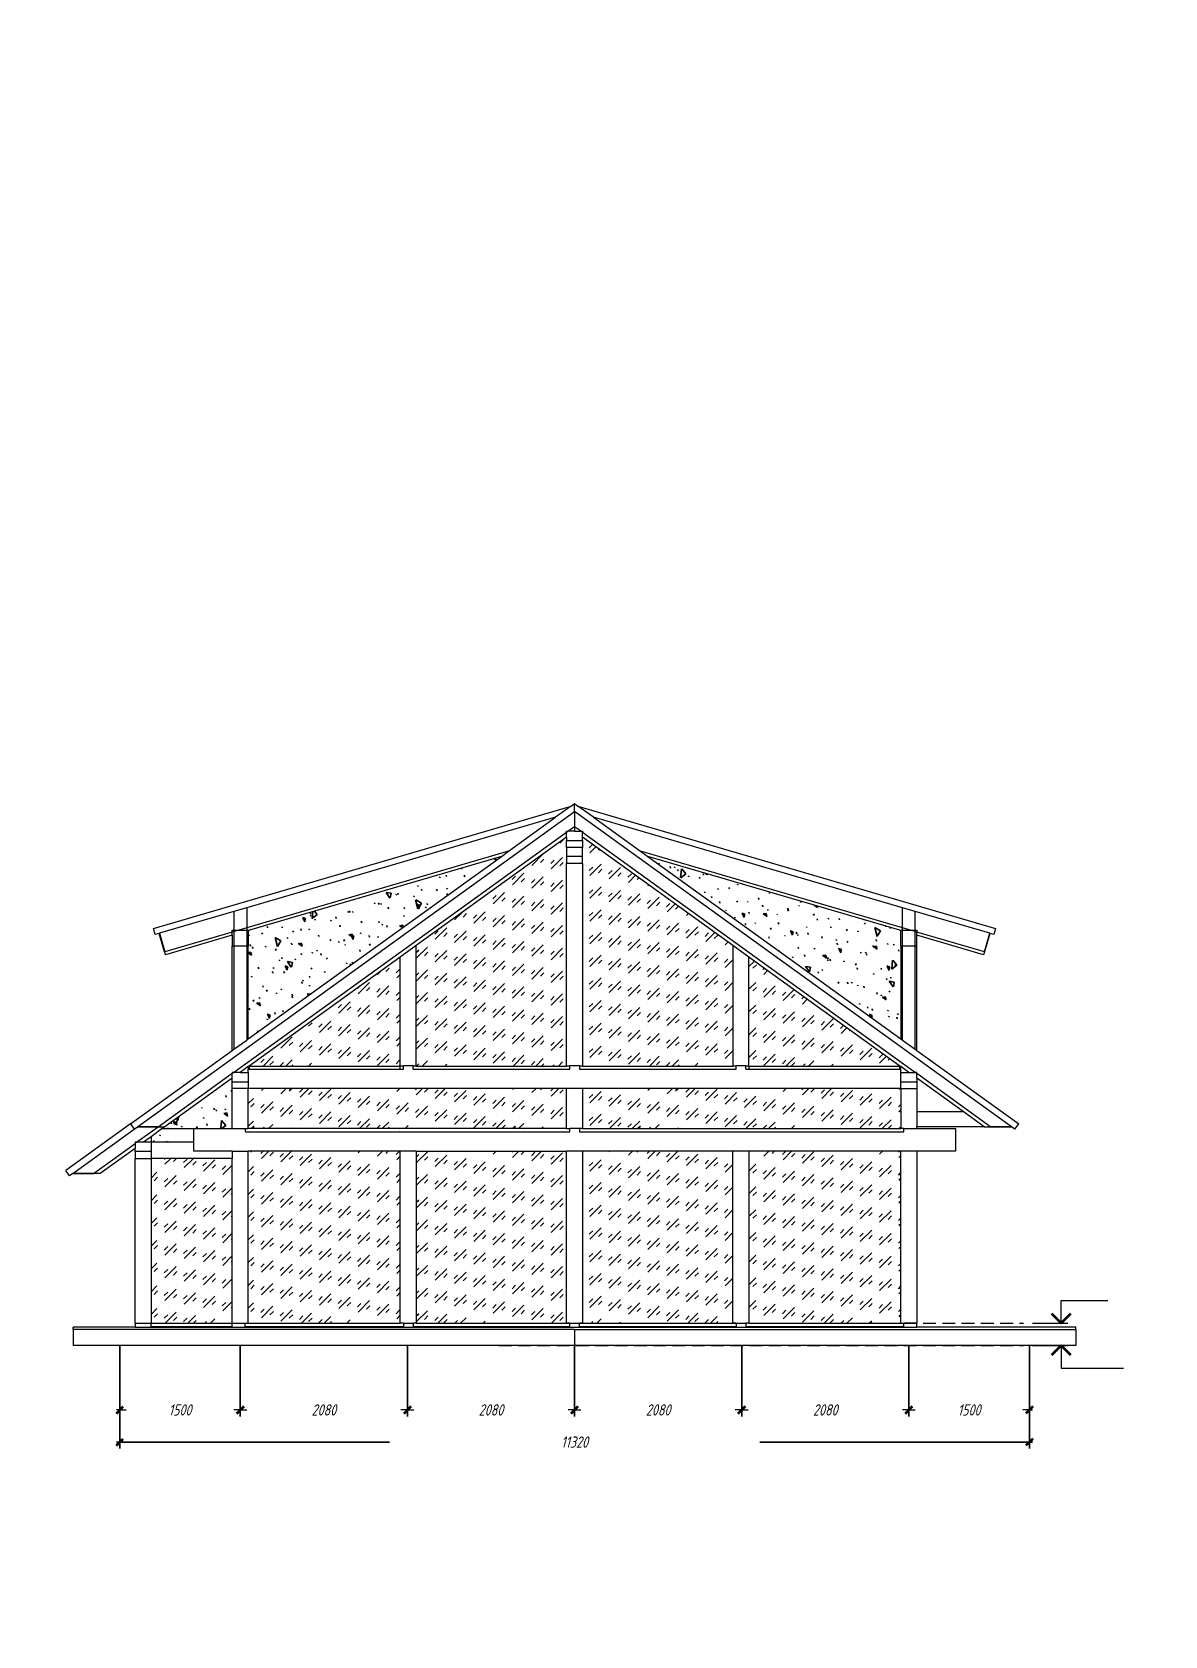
# Model space of a CAD drawing. Header units: millimetres. Extents: x 0 to 5040, y 0 to 770.
# Drawn here: x 3414.7 to 3767.1, y 0 to 498.9 of the extents above; entities that cross this region are included whole.
import ezdxf

# ---------------------------------------------------------------- set-up
doc = ezdxf.new("R2010")
doc.units = ezdxf.units.MM
for name, pattern in [('K5LT32768', [0]), ('K5LT_BASIC', [0]), ('K5LT_DASHED', [6, 4, -2]), ('K5LT_THIN', [0])]:
    doc.linetypes.add(name, pattern=pattern)
doc.layers.add('Системный слой', color=7, linetype='Continuous')
doc.styles.add('KDIMTEXTSTYLE', font='GOST_AU.SHX', dxfattribs={"width": 0.96, "oblique": 15, "height": 5})
doc.styles.add('KTEXTSTYLE', font='GOST_AU.SHX', dxfattribs={"width": 0.96, "height": 5})
doc.dimstyles.new('KDIMSTYLE (0.03)', dxfattribs={"dimtxt": 5, "dimasz": 1, "dimexe": 2, "dimexo": 0, "dimgap": 1, "dimtad": 1, "dimlfac": 40, "dimtxsty": 'KDIMTEXTSTYLE', "dimsah": 1, "dimcen": 0, "dimdle": 1, "dimadec": 0, "dimazin": 0, "dimtfac": 0.667, "dimtmove": 0, "dimatfit": 3, "dimfxl": 0, "dimtvp": 1, "dimtolj": 1, "dimtzin": 0, "dimarcsym": 0})
pattern_1 = [(40, (7.66, 6.428), (-20.5692, 24.51342), [2, -30]), (130, (9.193, 7.713), (-24.51342, -20.5692), [2, -30]), (85, (7.66, 6.428), (-20.56883, 24.51297), [2.828, -42.426]), (60, (9.193, 7.713), (-27.7128, 16), [2, -30]), (150, (10.192, 9.445), (-16, -27.7128), [2, -30]), (105, (9.193, 7.713), (-27.7123, 15.9997), [2.828, -42.426]), (80, (16.853, 14.141), (-26.0974, 4.60168), [1.5, -25]), (170, (17.114, 15.618), (-4.60168, -26.0974), [1.5, -25]), (125, (16.853, 14.141), (-26.09695, 4.6016), [2.121, -35.355]), (100, (-18.796, -15.771), (-15.756924, -2.77837), [1, -15]), (190, (-18.97, -14.787), (2.77837, -15.756924), [1, -15]), (145, (-18.796, -15.771), (-15.75733, -2.778442), [1.414, -21.213]), (70, (1.233, 14.088), (-15.03508, 5.47232), [1, -15]), (160, (1.575, 15.028), (-5.47232, -15.03508), [1, -15]), (115, (1.233, 14.088), (-15.03547, 5.472463), [1.414, -21.213]), (85, (0, 0), (-9.351857, 7.84492), [0.3, -10]), (65, (0, 0), (-2.4184476, 6.64463), [0.3, -10]), (105, (0, 0), (-6.1930747, 7.6580563), [0.5, -12]), (110, (0, 0), (-7.945929, 1.36463), [0.5, -7])]

# ---------------------------------------------------------------- blocks, each defined once
blk = doc.blocks.new('U96')
at = {"layer": 'Системный слой', "color": 5, "linetype": 'K5LT_BASIC', "lineweight": 40}
for p, q in [((3731.89, 100.3), (3734.89, 97.3)), ((3734.89, 97.3), (3737.89, 100.3))]:
    blk.add_line(p, q, dxfattribs=at)
at = {"layer": 'Системный слой', "color": 7, "linetype": 'K5LT_THIN', "lineweight": 18}
for p, q in [((3734.89, 97.3), (3734.89, 104.3)), ((3734.89, 104.3), (3749.42, 104.3)), ((3725.9, 97.3), (3736.89, 97.3))]:
    blk.add_line(p, q, dxfattribs=at)
blk = doc.blocks.new('U97')
at = {"layer": 'Системный слой', "color": 7, "linetype": 'K5LT_THIN', "lineweight": 18}
for p, q in [((3725.9, 90.3), (3736.89, 90.3)), ((3734.89, 90.3), (3734.89, 83.3)), ((3734.89, 83.3), (3754.27, 83.3))]:
    blk.add_line(p, q, dxfattribs=at)
at = {"layer": 'Системный слой', "color": 5, "linetype": 'K5LT_BASIC', "lineweight": 40}
for p, q in [((3734.89, 90.3), (3731.89, 87.3)), ((3737.89, 87.3), (3734.89, 90.3))]:
    blk.add_line(p, q, dxfattribs=at)
blk = doc.blocks.new('U95')
at = {"layer": 'Системный слой', "color": 7, "linetype": 'K5LT_DASHED', "lineweight": 18}
for p, q in [((3559.89, 97.3), (3723.09, 97.3)), ((3559.89, 90.3), (3723.09, 90.3))]:
    blk.add_line(p, q, dxfattribs=at)
at = {"layer": 'Системный слой'}
for name in ['U96', 'U97']:
    blk.add_blockref(name, (0, 0), dxfattribs=at)
blk = doc.blocks.new('U98')
at = {"layer": 'Системный слой', "color": 7, "linetype": 'K5LT32768', "lineweight": 18}
for p, q in [((3447.47, 158.39), (3583.45, 256.45)), ((3452.44, 220.12), (3582.41, 258.17)), ((3577.55, 254.66), (3481.45, 226.53)), ((3562.95, 244.14), (3577.55, 254.66)), ((3582.41, 258.17), (3577.55, 254.66)), ((3582.41, 258.17), (3583.45, 258.92)), ((3583.45, 258.92), (3584.49, 258.17)), ((3583.45, 256.45), (3583.45, 258.92)), ((3583.45, 256.45), (3583.45, 251.83)), ((3719.44, 158.39), (3583.45, 256.45)), ((3584.49, 258.17), (3714.46, 220.12)), ((3589.36, 254.66), (3584.49, 258.17)), ((3589.36, 254.66), (3603.95, 244.14)), ((3685.45, 226.53), (3589.36, 254.66)), ((3477.33, 175.3), (3580.95, 250.03)), ((3580.95, 250.03), (3580.95, 250.3)), ((3580.95, 250.3), (3581.33, 250.3)), ((3580.95, 250.03), (3581.33, 250.3)), ((3580.95, 248.5), (3580.95, 250.03)), ((3581.33, 250.3), (3583.45, 251.83)), ((3583.45, 250.3), (3581.33, 250.3)), ((3583.45, 251.83), (3585.57, 250.3)), ((3583.45, 251.83), (3583.45, 250.3)), ((3583.45, 250.3), (3585.57, 250.3)), ((3585.57, 250.3), (3585.95, 250.3)), ((3585.57, 250.3), (3585.95, 250.03)), ((3585.95, 250.3), (3585.95, 250.03)), ((3585.95, 250.03), (3689.57, 175.3)), ((3585.95, 248.5), (3585.95, 250.03)), ((3580.95, 248.5), (3534.2, 214.78)), ((3580.95, 248.5), (3580.95, 247.42)), ((3580.95, 247.42), (3585.95, 247.42)), ((3580.95, 245.3), (3580.95, 247.42)), ((3580.95, 245.3), (3580.95, 242.42)), ((3585.95, 245.3), (3580.95, 245.3)), ((3632.7, 214.78), (3585.95, 248.5)), ((3585.95, 247.42), (3585.95, 248.5)), ((3585.95, 247.42), (3585.95, 245.3)), ((3585.95, 242.42), (3585.95, 245.3)), ((3562.95, 244.14), (3481.45, 220.28)), ((3481.95, 185.72), (3560.7, 242.51)), ((3560.7, 242.51), (3482.27, 219.55)), ((3560.7, 242.51), (3562.95, 244.14)), ((3585.95, 242.42), (3580.95, 242.42)), ((3580.95, 242.42), (3580.95, 240.3)), ((3580.95, 177.3), (3580.95, 240.3)), ((3585.95, 240.3), (3580.95, 240.3)), ((3585.95, 240.3), (3585.95, 242.42)), ((3585.95, 240.3), (3585.95, 177.3)), ((3603.95, 244.14), (3606.2, 242.51)), ((3685.45, 220.28), (3603.95, 244.14)), ((3684.63, 219.55), (3606.2, 242.51)), ((3606.2, 242.51), (3684.95, 185.72)), ((3477.45, 225.36), (3454.27, 218.57)), ((3481.45, 226.53), (3477.45, 225.36)), ((3477.45, 225.36), (3477.45, 219.55)), ((3481.45, 226.53), (3481.45, 220.28)), ((3685.45, 220.28), (3685.45, 226.53)), ((3689.45, 225.36), (3685.45, 226.53)), ((3689.45, 219.55), (3689.45, 225.36)), ((3712.64, 218.57), (3689.45, 225.36)), ((3453, 218.2), (3452.44, 220.12)), ((3476.95, 219.55), (3477.45, 219.55)), ((3476.95, 218.96), (3476.95, 219.55)), ((3477.45, 219.55), (3477.45, 219.11)), ((3477.45, 219.55), (3478.97, 219.55)), ((3478.97, 219.55), (3477.45, 219.11)), ((3481.45, 220.28), (3478.97, 219.55)), ((3478.97, 219.55), (3481.45, 219.55)), ((3481.45, 220.28), (3481.45, 219.55)), ((3481.45, 219.55), (3481.45, 214.55)), ((3481.45, 219.55), (3481.95, 219.55)), ((3481.95, 219.55), (3481.95, 214.55)), ((3481.95, 219.55), (3482.27, 219.55)), ((3684.63, 219.55), (3684.95, 219.55)), ((3684.95, 214.55), (3684.95, 219.55)), ((3684.95, 219.55), (3685.45, 219.55)), ((3687.93, 219.55), (3685.45, 220.28)), ((3685.45, 219.55), (3685.45, 220.28)), ((3685.45, 219.55), (3687.93, 219.55)), ((3685.45, 214.55), (3685.45, 219.55)), ((3689.45, 219.11), (3687.93, 219.55)), ((3687.93, 219.55), (3689.45, 219.55)), ((3689.45, 219.11), (3689.45, 219.55)), ((3689.45, 219.55), (3689.95, 219.55)), ((3689.95, 219.55), (3689.95, 218.96)), ((3714.46, 220.12), (3713.9, 218.2)), ((3454.2, 218.55), (3453, 218.2)), ((3454.27, 218.57), (3454.2, 218.55)), ((3455.89, 212.79), (3454.2, 218.55)), ((3454.27, 218.57), (3455.95, 212.81)), ((3476.95, 218.96), (3455.95, 212.81)), ((3476.95, 217.99), (3456.21, 211.92)), ((3477.45, 219.11), (3476.95, 218.96)), ((3476.95, 217.99), (3476.95, 218.96)), ((3476.95, 217.99), (3476.95, 214.55)), ((3476.95, 214.55), (3477.45, 214.55)), ((3476.95, 182.12), (3476.95, 214.55)), ((3477.45, 219.11), (3477.45, 214.55)), ((3477.45, 214.55), (3477.45, 182.48)), ((3481.45, 214.55), (3477.45, 214.55)), ((3481.95, 214.55), (3481.45, 214.55)), ((3481.45, 214.55), (3481.45, 185.36)), ((3481.95, 185.72), (3481.95, 214.55)), ((3534.2, 214.78), (3529.2, 211.18)), ((3534.2, 177.3), (3534.2, 214.78)), ((3637.7, 211.18), (3632.7, 214.78)), ((3632.7, 214.78), (3632.7, 177.3)), ((3684.95, 214.55), (3684.95, 185.72)), ((3685.45, 214.55), (3684.95, 214.55)), ((3685.45, 185.36), (3685.45, 214.55)), ((3689.45, 214.55), (3685.45, 214.55)), ((3689.45, 214.55), (3689.45, 219.11)), ((3689.95, 218.96), (3689.45, 219.11)), ((3689.45, 214.55), (3689.95, 214.55)), ((3689.45, 182.48), (3689.45, 214.55)), ((3710.95, 212.81), (3689.95, 218.96)), ((3689.95, 217.99), (3689.95, 218.96)), ((3710.69, 211.92), (3689.95, 217.99)), ((3689.95, 214.55), (3689.95, 217.99)), ((3689.95, 182.12), (3689.95, 214.55)), ((3710.95, 212.81), (3712.64, 218.57)), ((3712.7, 218.55), (3711.02, 212.79)), ((3712.7, 218.55), (3712.64, 218.57)), ((3713.9, 218.2), (3712.7, 218.55)), ((3455.95, 212.81), (3455.89, 212.79)), ((3456.21, 211.92), (3455.95, 212.81)), ((3529.2, 211.18), (3482.2, 177.28)), ((3529.2, 177.3), (3529.2, 211.18)), ((3684.7, 177.28), (3637.7, 211.18)), ((3637.7, 177.3), (3637.7, 211.18)), ((3710.95, 212.81), (3710.69, 211.92)), ((3711.02, 212.79), (3710.95, 212.81)), ((3477.45, 182.48), (3481.45, 185.36)), ((3481.45, 185.36), (3481.95, 185.72)), ((3684.95, 185.72), (3685.45, 185.36)), ((3685.45, 185.36), (3689.45, 182.48)), ((3445.27, 159.27), (3476.95, 182.12)), ((3476.95, 182.12), (3477.45, 182.48)), ((3689.45, 182.48), (3689.95, 182.12)), ((3689.95, 182.12), (3721.64, 159.27)), ((3453.88, 158.39), (3476.95, 175.03)), ((3477.33, 175.3), (3476.95, 175.3)), ((3476.95, 175.3), (3476.95, 175.03)), ((3476.95, 175.03), (3477.33, 175.3)), ((3476.95, 173.5), (3476.95, 175.03)), ((3479.45, 175.3), (3477.33, 175.3)), ((3481.95, 177.1), (3479.45, 175.3)), ((3479.45, 175.3), (3481.95, 175.3)), ((3482.2, 177.28), (3481.95, 177.1)), ((3481.95, 177.1), (3481.95, 176.28)), ((3481.95, 176.28), (3482.2, 176.28)), ((3481.95, 175.3), (3481.95, 176.28)), ((3481.95, 175.3), (3481.95, 172.42)), ((3482.2, 177.28), (3482.2, 176.28)), ((3482.2, 177.28), (3529.2, 177.28)), ((3482.2, 176.28), (3529.2, 176.28)), ((3529.2, 177.28), (3529.2, 177.3)), ((3529.2, 177.3), (3530.2, 177.3)), ((3529.2, 176.28), (3529.2, 177.28)), ((3529.2, 176.28), (3530.2, 176.28)), ((3530.2, 176.28), (3530.2, 177.3)), ((3533.2, 177.3), (3530.2, 177.3)), ((3533.2, 176.28), (3533.2, 177.3)), ((3533.2, 177.3), (3534.2, 177.3)), ((3533.2, 176.28), (3581.95, 176.28)), ((3534.2, 177.3), (3534.2, 177.28)), ((3534.2, 177.28), (3580.95, 177.28)), ((3580.95, 177.28), (3580.95, 177.3)), ((3580.95, 177.3), (3581.95, 177.3)), ((3581.95, 176.28), (3581.95, 177.3)), ((3584.95, 177.3), (3581.95, 177.3)), ((3584.95, 177.3), (3584.95, 176.28)), ((3584.95, 177.3), (3585.95, 177.3)), ((3584.95, 176.28), (3633.7, 176.28)), ((3585.95, 177.3), (3585.95, 177.28)), ((3585.95, 177.28), (3632.7, 177.28)), ((3632.7, 177.3), (3633.7, 177.3)), ((3632.7, 177.28), (3632.7, 177.3)), ((3633.7, 176.28), (3633.7, 177.3)), ((3636.7, 177.3), (3633.7, 177.3)), ((3636.7, 176.28), (3636.7, 177.3)), ((3636.7, 177.3), (3637.7, 177.3)), ((3636.7, 176.28), (3637.7, 176.28)), ((3637.7, 177.3), (3637.7, 177.28)), ((3637.7, 177.28), (3684.7, 177.28)), ((3637.7, 177.28), (3637.7, 176.28)), ((3637.7, 176.28), (3684.7, 176.28)), ((3684.7, 176.28), (3684.7, 177.28)), ((3684.95, 177.1), (3684.7, 177.28)), ((3684.7, 176.28), (3684.95, 176.28)), ((3687.45, 175.3), (3684.95, 177.1)), ((3684.95, 176.28), (3684.95, 177.1)), ((3684.95, 175.3), (3684.95, 176.28)), ((3684.95, 172.42), (3684.95, 175.3)), ((3684.95, 175.3), (3687.45, 175.3)), ((3687.45, 175.3), (3689.57, 175.3)), ((3689.95, 175.3), (3689.57, 175.3)), ((3689.57, 175.3), (3689.95, 175.03)), ((3689.95, 175.03), (3689.95, 175.3)), ((3689.95, 175.03), (3713.02, 158.39)), ((3689.95, 173.5), (3689.95, 175.03)), ((3476.95, 173.5), (3456, 158.39)), ((3476.95, 172.42), (3476.95, 173.5)), ((3476.95, 172.42), (3481.95, 172.42)), ((3476.95, 170.3), (3476.95, 172.42)), ((3476.95, 157.8), (3476.95, 170.3)), ((3481.95, 170.3), (3476.95, 170.3)), ((3481.95, 172.42), (3481.95, 170.3)), ((3580.95, 170.3), (3481.95, 170.3)), ((3481.95, 157.8), (3481.95, 170.3)), ((3580.95, 157.8), (3580.95, 170.3)), ((3585.95, 170.3), (3580.95, 170.3)), ((3585.95, 170.3), (3585.95, 157.8)), ((3684.95, 170.3), (3585.95, 170.3)), ((3684.95, 170.3), (3684.95, 172.42)), ((3684.95, 172.42), (3689.95, 172.42)), ((3684.95, 170.3), (3684.95, 157.8)), ((3684.95, 170.3), (3689.95, 170.3)), ((3704.32, 163.14), (3689.95, 173.5)), ((3689.95, 173.5), (3689.95, 172.42)), ((3689.95, 172.42), (3689.95, 170.3)), ((3689.95, 170.3), (3689.95, 163.14)), ((3689.95, 163.14), (3689.95, 158.39)), ((3689.95, 163.14), (3704.32, 163.14)), ((3710.9, 158.39), (3704.32, 163.14)), ((3445.27, 159.27), (3425.14, 144.75)), ((3427.34, 143.87), (3446.44, 157.64)), ((3445.27, 159.27), (3446.44, 157.64)), ((3446.44, 157.64), (3447.45, 158.38)), ((3447.17, 153.55), (3453.86, 158.38)), ((3447.47, 158.39), (3447.45, 158.38)), ((3447.45, 158.38), (3453.86, 158.38)), ((3453.88, 158.39), (3447.47, 158.39)), ((3451.7, 155.29), (3449.29, 153.55)), ((3455.19, 157.8), (3451.7, 155.29)), ((3451.7, 155.29), (3451.7, 153.55)), ((3453.86, 158.38), (3453.88, 158.39)), ((3453.88, 158.39), (3456, 158.39)), ((3456, 158.39), (3455.19, 157.8)), ((3455.19, 157.8), (3464.95, 157.8)), ((3464.95, 157.8), (3476.95, 157.8)), ((3464.95, 153.55), (3464.95, 157.8)), ((3476.95, 157.8), (3480.95, 157.8)), ((3480.95, 157.8), (3480.95, 156.8)), ((3480.95, 157.8), (3481.95, 157.8)), ((3480.95, 156.8), (3581.95, 156.8)), ((3580.95, 157.8), (3481.95, 157.8)), ((3580.95, 157.8), (3581.95, 157.8)), ((3581.95, 156.8), (3581.95, 157.8)), ((3584.95, 157.8), (3581.95, 157.8)), ((3584.95, 157.8), (3584.95, 156.8)), ((3585.95, 157.8), (3584.95, 157.8)), ((3584.95, 156.8), (3685.95, 156.8)), ((3585.95, 157.8), (3684.95, 157.8)), ((3685.95, 157.8), (3684.95, 157.8)), ((3685.95, 156.8), (3685.95, 157.8)), ((3685.95, 157.8), (3689.95, 157.8)), ((3710.9, 158.39), (3689.95, 158.39)), ((3689.95, 157.8), (3689.95, 158.39)), ((3689.95, 157.8), (3701.95, 157.8)), ((3701.95, 157.8), (3701.95, 150.8)), ((3710.9, 158.39), (3713.02, 158.39)), ((3713.04, 158.38), (3713.02, 158.39)), ((3719.44, 158.39), (3713.02, 158.39)), ((3713.04, 158.38), (3719.45, 158.38)), ((3719.45, 158.38), (3719.44, 158.39)), ((3720.47, 157.64), (3719.45, 158.38)), ((3720.47, 157.64), (3721.64, 159.27)), ((3433.75, 143.87), (3446.7, 153.21)), ((3446.7, 151.68), (3435.87, 143.87)), ((3446.7, 153.21), (3447.17, 153.55)), ((3447.17, 153.55), (3446.7, 153.55)), ((3446.7, 153.55), (3446.7, 153.21)), ((3446.7, 153.21), (3446.7, 152.6)), ((3446.7, 152.6), (3446.7, 151.68)), ((3446.7, 150.68), (3446.7, 151.68)), ((3451.7, 150.68), (3446.7, 150.68)), ((3446.7, 150.68), (3446.7, 148.55)), ((3448.03, 153.55), (3447.17, 153.55)), ((3449.29, 153.55), (3448.03, 153.55)), ((3451.7, 153.55), (3449.29, 153.55)), ((3464.95, 153.55), (3451.7, 153.55)), ((3451.7, 153.55), (3451.7, 150.68)), ((3451.7, 150.68), (3451.7, 148.55)), ((3464.95, 150.8), (3464.95, 153.55)), ((3476.95, 150.8), (3464.95, 150.8)), ((3476.95, 150.8), (3476.95, 148.55)), ((3476.95, 150.8), (3481.95, 150.8)), ((3529.2, 150.8), (3481.95, 150.8)), ((3481.95, 97.3), (3481.95, 150.8)), ((3529.2, 97.3), (3529.2, 150.8)), ((3534.2, 150.8), (3529.2, 150.8)), ((3534.2, 150.8), (3534.2, 97.3)), ((3534.2, 150.8), (3580.95, 150.8)), ((3580.95, 97.3), (3580.95, 150.8)), ((3585.95, 150.8), (3580.95, 150.8)), ((3585.95, 150.8), (3585.95, 97.3)), ((3632.7, 150.8), (3585.95, 150.8)), ((3632.7, 97.3), (3632.7, 150.8)), ((3637.7, 150.8), (3632.7, 150.8)), ((3637.7, 150.8), (3637.7, 97.3)), ((3684.95, 150.8), (3637.7, 150.8)), ((3684.95, 97.3), (3684.95, 150.8)), ((3689.95, 150.8), (3684.95, 150.8)), ((3701.95, 150.8), (3689.95, 150.8)), ((3689.95, 150.8), (3689.95, 97.3)), ((3426.31, 143.13), (3425.14, 144.75)), ((3446.7, 97.3), (3446.7, 148.55)), ((3446.7, 148.55), (3451.7, 148.55)), ((3476.95, 148.55), (3451.7, 148.55)), ((3451.7, 148.55), (3451.7, 97.3)), ((3476.95, 97.3), (3476.95, 148.55)), ((3427.33, 143.86), (3426.31, 143.13)), ((3427.34, 143.87), (3427.33, 143.86)), ((3433.74, 143.86), (3427.33, 143.86)), ((3427.34, 143.87), (3433.75, 143.87)), ((3433.75, 143.87), (3433.74, 143.86)), ((3435.87, 143.87), (3433.75, 143.87)), ((3446.7, 96), (3427.45, 96)), ((3427.45, 95.3), (3427.45, 96)), ((3427.45, 95.3), (3427.45, 90.3)), ((3583.45, 95.3), (3427.45, 95.3)), ((3446.7, 97.3), (3446.7, 96)), ((3446.7, 97.3), (3451.7, 97.3)), ((3446.7, 96), (3451.7, 96)), ((3451.7, 97.3), (3476.95, 97.3)), ((3451.7, 96.3), (3451.7, 97.3)), ((3451.7, 96.3), (3476.95, 96.3)), ((3451.7, 96), (3451.7, 96.3)), ((3451.7, 96), (3476.95, 96)), ((3476.95, 96.3), (3476.95, 97.3)), ((3476.95, 97.3), (3480.95, 97.3)), ((3476.95, 96), (3476.95, 96.3)), ((3476.95, 96), (3689.95, 96)), ((3480.95, 96.3), (3480.95, 97.3)), ((3480.95, 97.3), (3481.95, 97.3)), ((3480.95, 96.3), (3530.2, 96.3)), ((3481.95, 97.3), (3529.2, 97.3)), ((3530.2, 97.3), (3529.2, 97.3)), ((3530.2, 97.3), (3533.2, 97.3)), ((3530.2, 97.3), (3530.2, 96.3)), ((3533.2, 97.3), (3533.2, 96.3)), ((3534.2, 97.3), (3533.2, 97.3)), ((3533.2, 96.3), (3581.95, 96.3)), ((3534.2, 97.3), (3580.95, 97.3)), ((3581.95, 97.3), (3580.95, 97.3)), ((3581.95, 97.3), (3584.95, 97.3)), ((3581.95, 96.3), (3581.95, 97.3)), ((3583.45, 95.3), (3583.45, 90.3)), ((3583.45, 95.3), (3739.45, 95.3)), ((3584.95, 96.3), (3584.95, 97.3)), ((3585.95, 97.3), (3584.95, 97.3)), ((3584.95, 96.3), (3633.7, 96.3)), ((3585.95, 97.3), (3632.7, 97.3)), ((3633.7, 97.3), (3632.7, 97.3)), ((3633.7, 97.3), (3636.7, 97.3)), ((3633.7, 97.3), (3633.7, 96.3)), ((3636.7, 97.3), (3636.7, 96.3)), ((3637.7, 97.3), (3636.7, 97.3)), ((3636.7, 96.3), (3685.95, 96.3)), ((3637.7, 97.3), (3684.95, 97.3)), ((3684.95, 97.3), (3685.95, 97.3)), ((3685.95, 96.3), (3685.95, 97.3)), ((3689.95, 97.3), (3685.95, 97.3)), ((3689.95, 96), (3689.95, 97.3)), ((3739.45, 96), (3689.95, 96)), ((3739.45, 95.3), (3739.45, 96)), ((3739.45, 95.3), (3739.45, 90.3)), ((3583.45, 90.3), (3427.45, 90.3)), ((3739.45, 90.3), (3583.45, 90.3))]:
    blk.add_line(p, q, dxfattribs=at)
blk = doc.blocks.new('KDIMARROW_03')
at = {"layer": 'Системный слой', "color": 0, "linetype": 'K5LT_BASIC', "lineweight": 40}
blk.add_line((-1.06, -1.06), (1.06, 1.06), dxfattribs=at)
at = {"layer": 'Системный слой', "color": 0, "linetype": 'K5LT_THIN', "lineweight": 18}
for q in [(-1, 0), (2, 0)]:
    blk.add_line((0, 0), q, dxfattribs=at)

msp = doc.modelspace()

# ---------------------------------------------------------------- hatches: boundary and pattern name
at = {"layer": 'Системный слой'}
h = msp.add_hatch(dxfattribs=at)
h.set_pattern_fill('', angle=45, style=0, pattern_type=0)
h.set_pattern_definition([(45, (0, 0), (4e-16, 7.071068), [5, -3.5]), (45, (2.6517, 0.884), (4e-16, 7.071068), [1.5, -7]), (45, (-0.177, 1.591), (4e-16, 7.071068), [1.5, -7])])
h.paths.add_polyline_path([(3684.70304, 177.28411), (3637.70304, 211.17834), (3637.70304, 177.30094), (3637.70304, 177.2841)])
h.paths.add_polyline_path([(3585.95304, 240.30094), (3585.95304, 177.30094), (3585.95304, 177.2841), (3632.70304, 177.2841), (3632.70304, 177.30094), (3632.70304, 214.7841), (3585.95304, 248.49805), (3585.95304, 247.42331), (3585.95304, 245.30094), (3585.95304, 242.42331)])
h.paths.add_polyline_path([(3580.95304, 177.30094), (3580.95304, 240.30094), (3580.95304, 242.42331), (3580.95304, 245.30094), (3580.95304, 247.42331), (3580.95304, 248.49805), (3534.20304, 214.7841), (3534.20304, 177.30094), (3534.20304, 177.2841), (3580.95304, 177.2841)])
h.paths.add_polyline_path([(3529.20304, 177.30094), (3529.20304, 211.17834), (3482.20304, 177.28411), (3529.20304, 177.2841)])
h.paths.add_polyline_path([(3580.95304, 170.30094), (3481.95304, 170.30094), (3481.95304, 157.80094), (3580.95304, 157.80094)])
h.paths.add_polyline_path([(3585.95304, 157.80094), (3684.95304, 157.80094), (3684.95304, 170.30094), (3585.95304, 170.30094)])
h.paths.add_polyline_path([(3684.95304, 150.80094), (3637.70304, 150.80094), (3637.70304, 97.30094), (3684.95304, 97.30094)])
h.paths.add_polyline_path([(3632.70304, 97.30094), (3632.70304, 150.80094), (3585.95304, 150.80094), (3585.95304, 97.30094)])
h.paths.add_polyline_path([(3580.95304, 97.30094), (3580.95304, 150.80094), (3534.20304, 150.80094), (3534.20304, 97.30094)])
h.paths.add_polyline_path([(3529.20304, 150.80094), (3481.95304, 150.80094), (3481.95304, 97.30094), (3529.20304, 97.30094)])
h.paths.add_polyline_path([(3476.95304, 97.30093), (3476.95304, 148.55093), (3451.70304, 148.55093), (3451.70304, 97.30094)])
h = msp.add_hatch(dxfattribs=at)
h.set_pattern_fill('', angle=40, style=0, pattern_type=0)
h.set_pattern_definition(pattern_1)
h.paths.add_polyline_path([(3481.95304, 185.72152), (3560.70141, 242.5112), (3482.27119, 219.55094), (3481.95304, 219.55094), (3481.95304, 214.55094)])
h.paths.add_polyline_path([(3606.20466, 242.51121), (3684.95304, 185.72152), (3684.95304, 214.55094), (3684.95304, 219.55094), (3684.6349, 219.55094)])
h = msp.add_hatch(dxfattribs=at)
h.set_pattern_fill('', angle=40, style=0, pattern_type=0)
h.set_pattern_definition(pattern_1)
h.paths.add_polyline_path([(3464.95304, 157.80094), (3455.18638, 157.80094), (3451.70304, 155.28892), (3451.70304, 153.55093), (3464.95304, 153.55093)])
h.paths.add_polyline_path([(3464.95304, 157.80094), (3476.95304, 157.80094), (3476.95304, 170.30094), (3476.95304, 172.42331), (3476.95304, 173.49805), (3456.0012, 158.38855), (3455.18638, 157.80094)])

# ---------------------------------------------------------------- block references
for name in ['U98', 'U95']:
    msp.add_blockref(name, (0, 0), dxfattribs=at)

# ---------------------------------------------------------------- dimensions: what is measured, and where the dimension line sits
at = {"layer": 'Системный слой', "color": 7}
for base, p1, p2, location in [((3441.95304, 70.30094), (3479.45304, 90.30094), (3441.95304, 90.30094), (3460.70304, 70.30094)), ((3441.95304, 60.30094), (3724.95304, 90.30094), (3441.95304, 90.30094), (3583.45304, 60.30094)), ((3479.45304, 70.30094), (3531.45304, 90.30094), (3479.45304, 90.30094), (3505.45304, 70.30094)), ((3531.45304, 70.30094), (3583.45304, 90.30094), (3531.45304, 90.30094), (3557.45304, 70.30094)), ((3583.45304, 70.30094), (3635.45304, 90.30094), (3583.45304, 90.30094), (3609.45304, 70.30094)), ((3635.45304, 70.30094), (3687.45304, 90.30094), (3635.45304, 90.30094), (3661.45304, 70.30094)), ((3687.45304, 70.30094), (3724.95304, 90.30094), (3687.45304, 90.30094), (3706.20304, 70.30094))]:
    msp.add_linear_dim(base=base, p1=p1, p2=p2, location=location, dimstyle='KDIMSTYLE (0.03)', override={"dimexo": 0, "dimpost": '\\H3.5;\\W0.965;\\Q15;<>', "dimblk1": 'KDIMARROW_03', "dimblk2": 'KDIMARROW_03', "dimse1": 0, "dimse2": 0, "dimclrt": 7, "dimtolj": 1}, dxfattribs=at).render()

doc.saveas('drawing.dxf')
